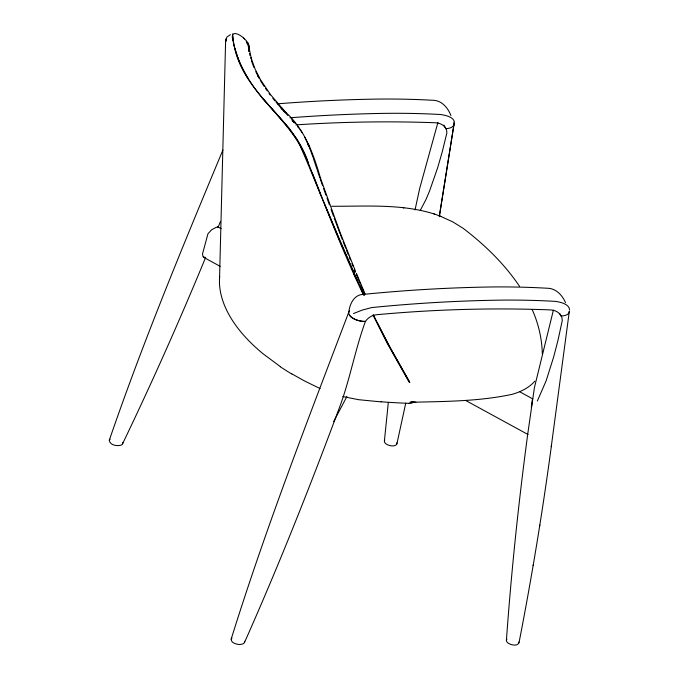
<?xml version="1.0" encoding="UTF-8"?>
<svg xmlns="http://www.w3.org/2000/svg" width="679" height="679" viewBox="0 0 679 679"><rect width="100%" height="100%" fill="white"/><g stroke="black" fill="none" stroke-linecap="round" stroke-linejoin="round"><path stroke-width="1.02" d="M248.913 51.018L248.921 50.051M280.393 366.643L262.994 353.734A198.913 102.062 13 0 1 219.444 282.574L225.615 40.808L227.015 36.938L230.427 34.654M219.427 279.841L219.64 276.361M384.373 441.172L388.312 402.528M225.734 39.772L225.615 40.859L225.988 38.822M506.424 640.178L506.415 640.246C511.346 571.404 518.544 502.732 527.702 434.331L534.398 387.709L553.402 310.108M551.255 446.731L569.316 311.381M531.309 407.213L532.353 399.6M506.924 639.228A6.408 3.293 12.9 0 0 508.673 643.446C511.431 645.177 518.654 646.654 518.917 641.995M551.441 445.602C542.572 511.737 531.725 577.6 518.943 643.081M415.039 209.93L419.673 188.507L437.921 122.458M439.271 216.728L454.098 123.637L439.398 215.964M348.904 311.822C307.731 420.199 265.667 528.364 231.174 639.117C230.928 642.444 235.104 643.785 237.752 644.329A6.96 3.573 12.9 0 0 240.01 644.507L242.802 643.998L244.415 642.665C278.39 566.328 309.217 488.642 338.397 410.362C349.643 381.479 354.803 350.313 365.421 321.422A12.349 9.625 -32.9 0 1 376.497 314.733A1319.704 1029.041 -32.9 0 1 550.346 309.904A17.739 13.835 -32.9 0 1 561.236 316.007L561.304 316.007M539.678 526.081L539.856 525.045M533.168 565.599L533.321 564.682M384.755 440.264L384.509 440.663A6.425 3.293 12.9 0 0 391.758 445.891C393.735 446.103 397.368 445.551 396.867 442.852M405.719 403.258L396.867 443.981M348.87 311.882C349.668 304.022 354.124 294.618 363.172 294.406A1473.422 1148.902 -32.9 0 1 486.784 287.047A813.145 634.05 -32.9 0 1 547.002 288.227C555.838 288.142 562.28 295.102 565.522 302.639M531.606 405.524L531.784 404.76M222.899 150.025C182.94 245.908 143.04 341.91 109.302 440.204C109.565 444.966 116.355 446.222 120.285 445.373A6.892 3.539 12.9 0 0 121.558 444.847A6.824 3.505 12.9 0 0 122.517 443.913A6.765 3.471 12.9 0 0 122.644 442.385M231.174 639.117L231.963 638.056M218.256 226.888L220.505 221.43M205.695 257.316L203.369 262.934C178.11 323.968 151.154 384.289 122.559 443.828M244.415 642.665L244.584 642.062A6.782 3.48 12.9 0 0 244.508 641.256M109.302 440.204L110.091 439.177M333.686 421.523L346.969 396.417M537.344 401.026L546.145 380.8L553.741 356.679L558.028 340.137L562.28 320.471L561.873 317.39L559.53 313.375M420.284 210.397L426.013 199.431L429.527 191.079L437.599 167.917L442.224 151.935L446.884 132.931L446.544 129.961L443.871 125.063M413.791 401.561L412.221 402.91A6.629 3.565 13.5 0 1 409.013 403.411M282.489 108.869L281.361 107.613L286.003 112.773L270.632 94.737L260.685 80.071L255.143 69.182L250.975 57.622L251.595 59.76L248.455 45.018L249.117 49.465C252.384 40.672 227.838 24.155 233.041 40.494M534.848 381.14C528.983 387.913 520.581 391.927 512.102 394.338C478.831 401.459 444.592 401.459 410.736 402.265M569.571 309.879C569.375 303.971 560.158 302.053 555.532 301.383A813.179 634.076 -32.9 0 0 495.314 300.211A1473.422 1148.902 -32.9 0 0 371.693 307.57L362.187 310.082L353.479 313.562M454.387 122.152C453.827 116.822 444.915 115.15 440.535 114.505A813.145 612.178 -30.1 0 0 380.376 113.435A1473.422 1109.24 -30.1 0 0 289.848 117.798M204.956 257.4L203.004 256.696L202.503 253.963L207.952 233.797L211.559 229.825L216.109 227.38L218.069 227.066M413.672 401.917L409.827 402.274M295.866 124.885A1319.704 993.555 -30.1 0 1 435.171 122.746A17.747 13.359 -30.1 0 1 445.942 128.628L446.001 128.628M331.683 206.255C365.879 206.45 401.348 203.615 434.441 214.038M410.837 402.257L415.896 402.189M381.106 401.883L358.58 399.693L342.776 396.553M403.284 207.842L403.912 207.918M440.094 216.092L452.664 221.804L463.214 228.365C484.73 244.779 504.48 263.893 519.605 286.445M433.974 213.877L440.798 216.346M320.081 388.575L304.328 380.86L291.97 373.942M217.39 226.616L221.099 228.645M519.8 391.817L532.794 398.913M203.377 257.171L220.123 266.321M465.692 400.474L528.016 434.518M243.43 37.99L244.542 38.983M284.934 111.577C304.684 129.027 313.596 154.082 320.641 178.721L320.395 177.974L340.527 233.627L355.066 270.081M287.879 115.523L281.038 107.936L284.501 111.797M282.124 109.149L276.115 102.257M291.741 119.148L295.458 123.4M292.038 120.183L294.363 122.84M292.352 120.531L294.049 122.483M262.247 97.903L288.957 128.102L297.181 139.662L306.348 158.02L320.369 193.608M263.053 98.862C280.257 118.477 300.067 136.937 308.215 162.595M297.623 126.718L298.777 128.093M275.029 100.967L272.822 98.243M269.02 93.362L270.259 95.009M299.923 129.46L302.197 132.702M265.548 88.525L267.28 90.944M264.097 86.352L260.337 80.394M232.625 34.654L233.5 43.04M248.124 78.382C240.103 65.456 233.05 48.404 232.515 33.958M409.836 382.506L390.909 349.133L377.371 323.119M246.324 41.351L247.928 44.755M409.598 382.056L387.675 343.141L373.297 314.716M409.191 382.269L387.259 343.319L373.009 315.166M257.638 75.598L259.437 78.798M258.589 77.355L255.788 71.685M304.608 136.878L306.263 140.4M364.139 295.382L339.228 239.585L319.597 191.682M363.282 294.584C339.865 245.874 321.608 194.89 300.016 145.433C280.104 110.77 241.834 86.988 234.102 45.374M361.321 289.339L364.037 295.187M357.129 280.206L353.869 274.095L354.311 273.96L324.944 205.033M450.915 115.523C447.894 107.63 441.486 100.034 432.26 100.246A813.179 612.212 -30.1 0 0 372.109 99.168A1473.422 1109.291 -30.1 0 0 277.439 103.828M306.653 141.291L308.937 146.545M532.226 309.641C538.413 323.51 541.952 338.549 542.317 353.742M309.734 147.241L308.249 143.761M307.884 144.101L308.953 146.579M363.138 289.398L365.056 293.905M364.631 294.092L360.778 284.968M363.18 289.483L356.424 273.348M358.801 280.266L359.989 283.084M356.271 274.197L358.444 279.4M351.934 263.673L353.088 266.491M354.251 269.325L355.176 271.583M252.86 64.76L253.997 67.56M309.301 147.411L310.303 149.889M346.494 250.203L348.437 255.049M349.218 256.993L350.381 259.904M318.884 189.874L312.306 173.111M340.468 234.747L342.352 239.577M343.107 241.512L345.738 248.268M334.238 218.129L340.094 233.788M310.634 150.713L313.036 157.375M331.114 209.556L333.508 216.177M323.603 188.55L325.988 195.255M327.015 198.124L329.408 204.829M251.425 60.652L252.58 63.945M320.293 179.078L322.601 185.707M237.837 57.656L234.832 48.285M317.322 170.268L319.885 177.898M313.367 158.368L317 169.309M248.141 45.654L248.48 47.029M249.541 53.531L250.016 55.585M233.508 42.624L234.094 45.782M248.828 49.711L249.134 51.477M248.862 49.779L248.955 51.12M291.826 374.019A200.195 105.287 12.1 0 1 280.24 366.711M408.962 403.309A365.2 185.146 12.6 0 1 381.072 401.773M248.03 78.374A253.318 118.426 19.4 0 1 237.769 57.647M263.07 98.862A253.411 118.511 19.3 0 1 248.115 78.348M349.464 310.821A12.528 6.179 12.1 0 0 352.282 317.857A12.528 6.179 12.1 0 0 365.158 321.422L365.421 321.422A12.757 6.289 12.1 0 1 359.013 320.7A12.477 6.153 12.1 0 1 349.464 315.158M453.869 122.237A12.528 6.688 13.8 0 1 445.933 128.628M569.308 311.109A12.528 6.179 12.1 0 1 561.236 316.007M225.98 40.808L225.878 41.215L226.132 40.248L225.98 40.808M355.117 271.21L354.786 272.44L355.117 271.21M247.894 44.712L247.097 42.692L247.894 44.712M248.336 44.576L247.512 42.48L248.336 44.576"/></g></svg>
